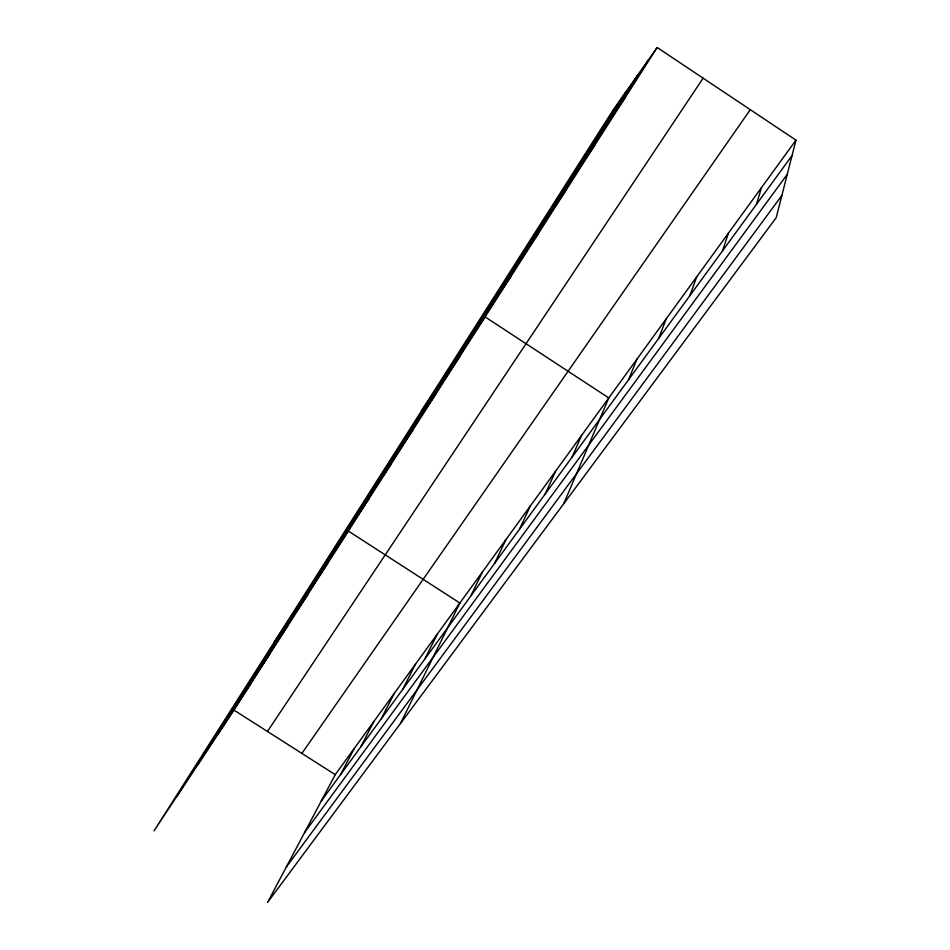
<?xml version="1.0" encoding="UTF-8"?>
<svg xmlns="http://www.w3.org/2000/svg" width="950" height="950" viewBox="0 0 950 950"><rect width="100%" height="100%" fill="white"/><g stroke="black" fill="none" stroke-linecap="round" stroke-linejoin="round"><path stroke-width="1.43" d="M795.957 140.149L776.221 217.657L267.508 902.5L335.243 774.654L795.957 140.149L657.163 47.5L613.439 109.487L154.042 830.811L233.961 710.125L657.163 47.5M756.509 204.274L761.496 187.613M722.475 250.931L728.436 233.13M689.866 295.64L696.718 276.818M658.587 338.532L666.247 318.784M628.544 379.715L636.963 359.124M563.766 503.666L608.784 397.931L485.094 316.908L421.396 411.017M571.936 457.354L581.649 435.302M545.217 493.976L555.513 471.295M519.496 529.245L530.314 506.006M494.701 563.243L505.994 539.481M470.796 596.018L482.529 571.805M400.461 723.52L459.859 603.024L348.329 531.05L273.956 642.521M424.781 659.122L437.297 634.101M402.634 689.474L415.506 664.121M381.247 718.806L394.428 693.132M360.572 747.139L374.051 721.204M340.587 774.547L354.338 748.363M176.213 797.323L625.979 91.687M197.743 764.821L637.854 74.86M217.467 735.039L648.47 59.826M272.317 649.099L288.277 625.076M253.424 678.716L269.574 654.36M235.149 707.334L251.477 682.694M312.146 586.72L327.619 563.481M291.887 618.45L307.61 594.807M354.243 520.754L369.146 498.465M267.461 731.464L703.107 78.161M398.81 450.929L413.012 429.768M376.129 486.483L390.688 464.728M422.358 414.034L436.157 393.526M446.821 375.725L460.168 355.941M498.667 294.5L510.993 276.367M526.181 251.406L537.902 234.223M554.836 206.506L565.915 190.368M584.725 159.695L595.08 144.709M615.897 110.841L625.468 97.126M301.886 753.409L750.298 109.666M321.254 801.052L792.039 155.562M304.534 832.604L787.241 174.384M286.294 867.041L781.886 195.427M233.961 710.125L335.243 774.654"/></g></svg>
